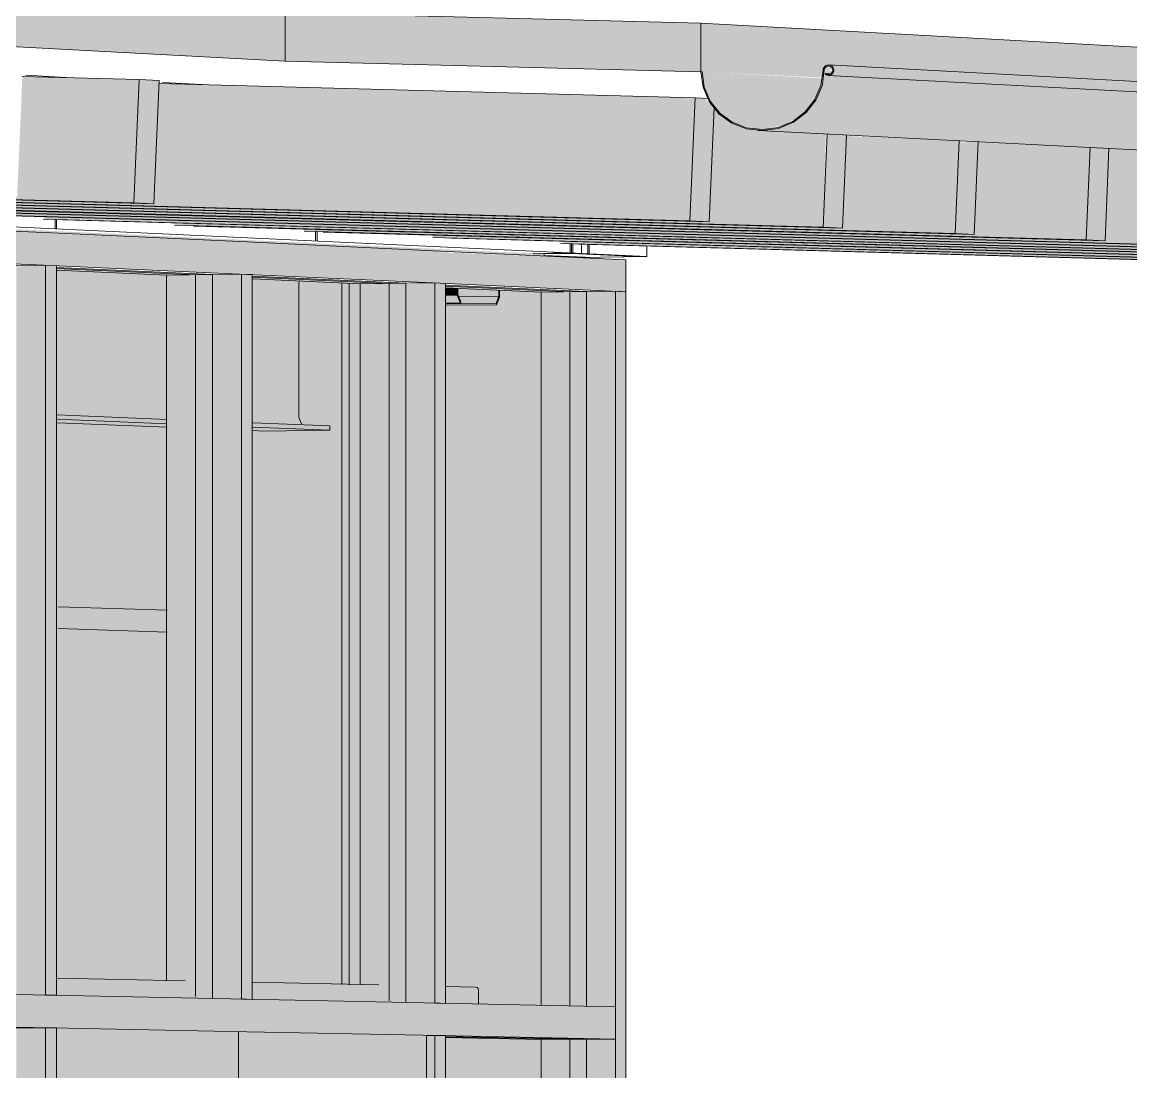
# Model space of a CAD drawing. Header units: inches. Extents: x 31155.6 to 31160.43, y 58.98 to 66.18.
# Drawn here: x 31159.12311 to 31159.14276, y 60.00963 to 60.02824 of the extents above; entities that cross this region are included whole.
import ezdxf

# ---------------------------------------------------------------- set-up
doc = ezdxf.new("R2010")
doc.units = ezdxf.units.IN
doc.header["$MEASUREMENT"] = 0
for name, color, linetype, lineweight in [('A-CLNG', 13, 'Continuous', 13), ('A-DOOR', 31, 'Continuous', 13), ('A-GLAZ-CURT', 52, 'Continuous', 9), ('A-GLAZ-CWMG', 51, 'Continuous', 9), ('A-ROOF', 132, 'Continuous', 13), ('A-ROOF-OTLN', 132, 'Continuous', 9), ('A-WALL-PATT', 111, 'Continuous', 13), ('L-SITE-WALL', 31, 'Continuous', 13), ('S-BEAM', 12, 'Continuous', 9), ('S-COLS', 52, 'Continuous', 9)]:
    doc.layers.add(name, color=color, linetype=linetype, lineweight=lineweight)

# ---------------------------------------------------------------- blocks, each defined once
blk = doc.blocks.new('FP_56-Looking South East')
at = {"layer": 'A-WALL-PATT', "lineweight": 9}
blk.add_line((-3883.196782, 60.024136), (-3883.197258, 60.02413), dxfattribs=at)
blk = doc.blocks.new('FP_59-Looking South East')
at = {"layer": 'A-WALL-PATT', "lineweight": 9}
for p, q in [((-3883.205925, 60.024575), (-3883.205925, 60.024743)), ((-3883.205901, 60.024574), (-3883.205901, 60.024742)), ((-3883.201309, 60.024359), (-3883.201309, 60.024525)), ((-3883.201285, 60.024358), (-3883.201285, 60.024525)), ((-3883.196773, 60.024147), (-3883.196773, 60.024311)), ((-3883.19675, 60.024145), (-3883.19675, 60.024311))]:
    blk.add_line(p, q, dxfattribs=at)
blk = doc.blocks.new('FP_67-Looking South East')
at = {"layer": 'A-WALL-PATT', "lineweight": 9}
for p, q in [((-3883.196482, 60.024133), (-3883.196482, 60.024303)), ((-3883.196459, 60.024132), (-3883.196459, 60.024303))]:
    blk.add_line(p, q, dxfattribs=at)

msp = doc.modelspace()

# ---------------------------------------------------------------- hatches: boundary and pattern name
at = {"layer": 'A-CLNG'}
h = msp.add_hatch(color=256, dxfattribs=at)
h.paths.add_polyline_path([(31159.132362, 60.024096), (31159.132362, 60.024138), (31159.131693, 60.024161), (31159.109293, 60.025209), (31159.109293, 60.025173), (31159.131989, 60.024114)], flags=0)
h.paths.add_polyline_path([(31159.082714, 60.026159), (31159.082734, 60.026365), (31159.083525, 60.026376), (31159.086708, 60.026253), (31159.086708, 60.026489), (31159.085338, 60.026533), (31159.085338, 60.02658), (31159.082648, 60.02666), (31159.082648, 60.026707), (31159.08001, 60.026786), (31159.08001, 60.026833), (31159.077191, 60.026917), (31159.077191, 60.026965), (31159.074422, 60.027048), (31159.074422, 60.027096), (31159.071627, 60.027179), (31159.071627, 60.027229), (31159.068804, 60.027314), (31159.068804, 60.027362), (31159.065953, 60.027447), (31159.065953, 60.027497), (31159.06294, 60.027592), (31159.06294, 60.027637), (31159.060167, 60.027734), (31159.060167, 60.027771), (31159.057231, 60.027877), (31159.057231, 60.02791), (31159.054265, 60.028), (31159.054265, 60.02805), (31159.051269, 60.028146), (31159.051269, 60.028192), (31159.048243, 60.028293), (31159.048243, 60.028335), (31159.045186, 60.028442), (31159.045186, 60.02848), (31159.042098, 60.028592), (31159.042098, 60.028626), (31159.038978, 60.028718), (31159.038978, 60.028774), (31159.035826, 60.028866), (31159.035826, 60.028923), (31159.03264, 60.029017), (31159.03264, 60.029074), (31159.029422, 60.029186), (31159.029422, 60.029226), (31159.02617, 60.029321), (31159.02617, 60.02938), (31159.022956, 60.029474), (31159.022956, 60.029534), (31159.019562, 60.029633), (31159.019562, 60.029693), (31159.016205, 60.029791), (31159.016205, 60.029852), (31159.012812, 60.029951), (31159.012812, 60.030013), (31159.009383, 60.030112), (31159.009383, 60.030175), (31159.005916, 60.030276), (31159.005916, 60.030339), (31159.002411, 60.030441), (31159.002411, 60.030505), (31158.998868, 60.030608), (31158.998868, 60.030673), (31158.995296, 60.030776), (31158.995296, 60.030842), (31158.991501, 60.030955), (31158.991501, 60.031018), (31158.987864, 60.031126), (31158.987864, 60.031191), (31158.984299, 60.031294), (31158.984299, 60.031363), (31158.980554, 60.031471), (31158.980554, 60.03154), (31158.976766, 60.031649), (31158.976766, 60.03172), (31158.972935, 60.03183), (31158.972935, 60.031901), (31158.969061, 60.032012), (31158.969061, 60.032085), (31158.965141, 60.032197), (31158.965141, 60.03227), (31158.961177, 60.032384), (31158.961177, 60.032458), (31158.95717, 60.032575), (31158.95717, 60.032648), (31158.953107, 60.032772), (31158.953107, 60.032841), (31158.949001, 60.032972), (31158.949001, 60.033035), (31158.944846, 60.033154), (31158.944846, 60.033232), (31158.940641, 60.033352), (31158.940641, 60.033431), (31158.936386, 60.033556), (31158.936386, 60.033633), (31158.932079, 60.033765), (31158.932079, 60.033837), (31158.92772, 60.033961), (31158.92772, 60.034044), (31158.923308, 60.034168), (31158.923308, 60.034253), (31158.918841, 60.034379), (31158.918841, 60.034465), (31158.914319, 60.034592), (31158.914319, 60.034679), (31158.90974, 60.034808), (31158.90974, 60.034896), (31158.905126, 60.035026), (31158.905126, 60.035116), (31158.90041, 60.035247), (31158.90041, 60.035339), (31158.895655, 60.035471), (31158.895655, 60.035564), (31158.89084, 60.035698), (31158.89084, 60.035793), (31158.885963, 60.035928), (31158.885963, 60.036024), (31158.881023, 60.036161), (31158.881023, 60.036258), (31158.876018, 60.036397), (31158.876018, 60.036496), (31158.870948, 60.036636), (31158.870948, 60.036736), (31158.865703, 60.03688), (31158.865703, 60.036227), (31158.914672, 60.033961), (31158.914672, 60.034056), (31158.914772, 60.034056), (31158.914772, 60.03421), (31158.915501, 60.034222), (31159.012416, 60.029728), (31159.012812, 60.029711), (31159.017659, 60.029484), (31159.017659, 60.029167), (31159.082648, 60.026162)], flags=0)
h.paths.add_polyline_path([(31158.878164, 60.039726), (31158.865703, 60.040369), (31158.865703, 60.040004), (31158.876018, 60.039774)], flags=0)
at = {"layer": 'A-DOOR'}
h = msp.add_hatch(color=256, dxfattribs=at)
h.paths.add_polyline_path([(31159.12357, 59.982658), (31159.126944, 59.98277), (31159.126944, 60.010339), (31159.12357, 60.010406), (31159.12357, 59.983)], flags=0)
h.paths.add_polyline_path([(31159.123956, 59.983825), (31159.123956, 60.009243), (31159.126563, 60.009197), (31159.126563, 59.983905)], flags=0)
h = msp.add_hatch(color=256, dxfattribs=at)
h.paths.add_polyline_path([(31159.126944, 59.98277), (31159.130276, 59.98288), (31159.130276, 60.010273), (31159.126944, 60.010339), (31159.126944, 59.983)], flags=0)
h.paths.add_polyline_path([(31159.127325, 59.983929), (31159.127325, 60.009184), (31159.129899, 60.009138), (31159.129899, 59.984008), (31159.128313, 59.983959)], flags=0)
at = {"layer": 'A-GLAZ-CURT', "transparency": 33554458}
for points in [[(31159.12648, 60.010927), (31159.12648, 60.023766), (31159.12372, 60.023891), (31159.12372, 60.010985), (31159.123922, 60.010981)], [(31159.129908, 60.010856), (31159.129908, 60.023609), (31159.127189, 60.023733), (31159.127189, 60.010912), (31159.128314, 60.010889)], [(31159.133112, 60.010788), (31159.133112, 60.023464), (31159.130613, 60.023577), (31159.130613, 60.010841), (31159.132707, 60.010797)], [(31159.130613, 59.983475), (31159.133112, 59.983556), (31159.133112, 60.010208), (31159.130613, 60.010257), (31159.130613, 59.983556)]]:
    msp.add_hatch(color=256, dxfattribs=at).paths.add_polyline_path(points, flags=0)
at = {"layer": 'A-GLAZ-CWMG'}
for points in [[(31159.123622, 60.023926), (31159.123622, 60.024504), (31159.120105, 60.024668), (31159.120105, 60.024086), (31159.121112, 60.02404)], [(31159.127092, 60.023768), (31159.127092, 60.024342), (31159.123622, 60.024493), (31159.123622, 60.023926), (31159.125773, 60.023828)], [(31159.130517, 60.023611), (31159.130517, 60.024182), (31159.127092, 60.024342), (31159.127092, 60.023768), (31159.128312, 60.023712)], [(31159.13381, 60.023461), (31159.13381, 60.024028), (31159.130517, 60.024161), (31159.130517, 60.023611), (31159.132705, 60.023512)], [(31159.123525, 60.010989), (31159.123525, 60.023925), (31159.123005, 60.023909), (31159.123005, 60.011)], [(31159.123718, 60.010985), (31159.123718, 60.023921), (31159.123525, 60.02393), (31159.123525, 60.010989)], [(31159.12648, 60.010927), (31159.12648, 60.02376), (31159.125667, 60.023751), (31159.125667, 60.011249), (31159.125926, 60.011213), (31159.125926, 60.010939), (31159.126434, 60.010928)], [(31159.126997, 60.010916), (31159.126997, 60.023766), (31159.12648, 60.023751), (31159.12648, 60.010927)], [(31159.127187, 60.010912), (31159.127187, 60.023763), (31159.126997, 60.023772), (31159.126997, 60.010916)], [(31159.129908, 60.010856), (31159.129908, 60.023604), (31159.1291, 60.023595), (31159.1291, 60.011175), (31159.129357, 60.011139), (31159.129357, 60.010867), (31159.129863, 60.010857)], [(31159.130423, 60.010845), (31159.130423, 60.02361), (31159.129908, 60.023595), (31159.129908, 60.010856)], [(31159.130611, 60.010841), (31159.130611, 60.023607), (31159.130423, 60.023616), (31159.130423, 60.010845)], [(31159.133112, 60.010788), (31159.133112, 60.023461), (31159.132307, 60.023454), (31159.132307, 60.010805), (31159.132708, 60.010797)], [(31159.133624, 60.010778), (31159.133624, 60.023461), (31159.133112, 60.023461), (31159.133112, 60.010788)], [(31159.13381, 60.01049), (31159.13381, 60.023461), (31159.133624, 60.02347), (31159.133624, 60.010494)], [(31159.123622, 60.010409), (31159.123622, 60.010987), (31159.120105, 60.011061), (31159.120105, 60.010479)], [(31159.127092, 60.01034), (31159.127092, 60.010914), (31159.123622, 60.010987), (31159.123622, 60.010409), (31159.12392, 60.010403)], [(31159.130517, 60.010272), (31159.130517, 60.010843), (31159.127092, 60.010914), (31159.127092, 60.01034), (31159.128312, 60.010316)], [(31159.133624, 60.01021), (31159.133624, 60.010778), (31159.130517, 60.010843), (31159.130517, 60.010272), (31159.132705, 60.010229)], [(31159.123525, 59.983227), (31159.123525, 60.010408), (31159.123005, 60.010402), (31159.123005, 59.983232)], [(31159.123525, 59.983227), (31159.123718, 59.983233), (31159.123718, 60.010407), (31159.123525, 60.010411), (31159.123525, 59.990186)], [(31159.133624, 59.98355), (31159.13381, 59.983556), (31159.13381, 60.01049), (31159.133624, 60.010494), (31159.133624, 59.990186)], [(31159.130423, 59.983448), (31159.130423, 60.010272), (31159.130276, 60.010265), (31159.130276, 59.983449)], [(31159.130423, 59.983448), (31159.130611, 59.983454), (31159.130611, 60.01027), (31159.130423, 60.010274), (31159.130423, 59.985795)], [(31159.132932, 59.983556), (31159.133112, 59.983556), (31159.133112, 60.010208), (31159.132307, 60.010203), (31159.132307, 59.983561), (31159.132708, 59.983558)], [(31159.133624, 59.983556), (31159.133624, 60.01021), (31159.133112, 60.010203), (31159.133112, 59.983556)]]:
    msp.add_hatch(color=256, dxfattribs=at).paths.add_polyline_path(points, flags=0)
at = {"layer": 'A-ROOF'}
for points in [[(31159.127771, 60.027548), (31159.127771, 60.028412), (31158.888178, 60.041487), (31158.888178, 60.040225), (31159.123853, 60.027756)], [(31159.135141, 60.027356), (31159.135141, 60.028224), (31159.127771, 60.028412), (31159.127771, 60.027548), (31159.13262, 60.027422)], [(31159.158421, 60.026351), (31159.158421, 60.026943), (31159.135141, 60.028224), (31159.135141, 60.027356), (31159.137295, 60.027257), (31159.137342, 60.027424), (31159.137405, 60.027462), (31159.158257, 60.02636)]]:
    msp.add_hatch(color=256, dxfattribs=at).paths.add_polyline_path(points, flags=0)
at = {"layer": 'A-ROOF-OTLN'}
for points in [[(31159.160613, 60.026057), (31159.160674, 60.026089), (31159.160696, 60.026152), (31159.160665, 60.026211), (31159.1606, 60.026233), (31159.137464, 60.027458), (31159.137495, 60.027396), (31159.137473, 60.02733), (31159.137455, 60.027314), (31159.16059, 60.026057)], [(31159.136232, 60.026335), (31159.13662, 60.026419), (31159.136871, 60.026556), (31159.137074, 60.026748), (31159.137209, 60.026963), (31159.13729, 60.02722), (31159.137276, 60.027244), (31159.13516, 60.027356), (31159.135197, 60.027089), (31159.135304, 60.02684), (31159.135474, 60.026628), (31159.135738, 60.02645), (31159.136047, 60.026356), (31159.136115, 60.026348)], [(31159.159475, 60.025122), (31159.159748, 60.02516), (31159.160069, 60.025314), (31159.160221, 60.025427), (31159.160389, 60.025638), (31159.160494, 60.025882), (31159.160524, 60.026097), (31159.137487, 60.02735), (31159.137487, 60.027379), (31159.137324, 60.027387), (31159.137287, 60.027113), (31159.137178, 60.026857), (31159.136997, 60.02663), (31159.136778, 60.026465), (31159.136514, 60.026356), (31159.136232, 60.026316), (31159.158967, 60.025148)], [(31159.136232, 60.026316), (31159.136514, 60.026356), (31159.136778, 60.026465), (31159.137004, 60.026636), (31159.137178, 60.026857), (31159.137287, 60.027113), (31159.137268, 60.027118), (31159.137161, 60.026866), (31159.13699, 60.026649), (31159.136768, 60.026481), (31159.136509, 60.026374), (31159.136232, 60.026335), (31159.135954, 60.026367), (31159.135696, 60.026467), (31159.135474, 60.026628), (31159.135304, 60.02684), (31159.135197, 60.027089), (31159.135178, 60.027084), (31159.135287, 60.026831), (31159.13546, 60.026615), (31159.135686, 60.02645), (31159.135949, 60.026348)]]:
    msp.add_hatch(color=256, dxfattribs=at).paths.add_polyline_path(points, flags=0)
h = msp.add_hatch(color=256, dxfattribs=at)
h.paths.add_polyline_path([(31159.160577, 60.026079), (31159.160528, 60.026089), (31159.160389, 60.026089)], flags=0)
h.paths.add_polyline_path([(31159.160533, 60.026161), (31159.160539, 60.026178), (31159.160341, 60.026172)], flags=0)
h.paths.add_polyline_path([(31159.160543, 60.026182), (31159.16053, 60.026219), (31159.137345, 60.027438), (31159.137324, 60.027387), (31159.137495, 60.027403), (31159.137496, 60.027419), (31159.16053, 60.026183)], flags=0)
at = {"layer": 'S-BEAM'}
h = msp.add_hatch(color=256, dxfattribs=at)
h.paths.add_polyline_path([(31159.128013, 60.023604), (31159.128013, 60.02365), (31159.127202, 60.023669), (31159.127202, 60.023641), (31159.127839, 60.023612)], flags=0)
h.paths.add_polyline_path([(31159.125677, 60.02371), (31159.125677, 60.023756), (31159.123733, 60.02383), (31159.123733, 60.023798), (31159.12476, 60.023751)], flags=0)
h.paths.add_polyline_path([(31159.118675, 60.024027), (31159.118675, 60.024074), (31159.116654, 60.024135), (31159.116654, 60.024119), (31159.117746, 60.02407)], flags=0)
h.paths.add_polyline_path([(31159.115102, 60.024189), (31159.115102, 60.024236), (31159.113043, 60.024322), (31159.113043, 60.024283), (31159.114421, 60.02422)], flags=0)
h.paths.add_polyline_path([(31159.111482, 60.024354), (31159.111482, 60.024401), (31159.109496, 60.024483), (31159.109496, 60.024444), (31159.110771, 60.024386)], flags=0)
h.paths.add_polyline_path([(31159.083525, 60.025622), (31159.083525, 60.025672), (31159.083152, 60.025663), (31159.083152, 60.025639), (31159.083212, 60.025636)], flags=0)
h.paths.add_polyline_path([(31159.015869, 60.02869), (31159.015869, 60.028777), (31159.012746, 60.028906), (31159.012746, 60.028832), (31159.014238, 60.028764)], flags=0)
h.paths.add_polyline_path([(31158.917314, 60.03316), (31158.917314, 60.033225), (31158.915846, 60.033275), (31158.915846, 60.033227), (31158.916716, 60.033188)], flags=0)
h = msp.add_hatch(color=256, dxfattribs=at)
h.paths.add_polyline_path([(31159.128013, 60.021228), (31159.128013, 60.023604), (31159.127202, 60.023612), (31159.127202, 60.021261)], flags=0)
h.paths.add_polyline_path([(31159.125677, 60.021323), (31159.125677, 60.02371), (31159.123733, 60.023768), (31159.123733, 60.021402), (31159.123935, 60.021394)], flags=0)
h.paths.add_polyline_path([(31159.118675, 60.021608), (31159.118675, 60.024027), (31159.116654, 60.024091), (31159.116654, 60.021691)], flags=0)
h.paths.add_polyline_path([(31159.115102, 60.021754), (31159.115102, 60.024189), (31159.113043, 60.024283), (31159.113043, 60.021838)], flags=0)
h.paths.add_polyline_path([(31159.111482, 60.021902), (31159.111482, 60.024354), (31159.109496, 60.024414), (31159.109496, 60.021983), (31159.110759, 60.021931)], flags=0)
h.paths.add_polyline_path([(31159.083525, 60.023042), (31159.083525, 60.025622), (31159.083152, 60.025639), (31159.083152, 60.023057), (31159.083212, 60.023055)], flags=0)
h.paths.add_polyline_path([(31159.015869, 60.025802), (31159.015869, 60.02869), (31159.012746, 60.028832), (31159.012746, 60.025929), (31159.014194, 60.02587)], flags=0)
h.paths.add_polyline_path([(31158.917314, 60.029822), (31158.917314, 60.03316), (31158.915846, 60.033227), (31158.915846, 60.029882), (31158.91684, 60.029841)], flags=0)
h = msp.add_hatch(color=256, dxfattribs=at)
h.paths.add_polyline_path([(31159.128114, 60.021098), (31159.128048, 60.021146), (31159.128013, 60.021228), (31159.127202, 60.021239), (31159.127202, 60.021135), (31159.128013, 60.021102)], flags=0)
h.paths.add_polyline_path([(31159.125677, 60.021197), (31159.125677, 60.021323), (31159.123733, 60.021376), (31159.123733, 60.021276), (31159.125441, 60.021206)], flags=0)
h.paths.add_polyline_path([(31159.118674, 60.021481), (31159.118675, 60.021608), (31159.116654, 60.021685), (31159.116654, 60.021563), (31159.116983, 60.021549)], flags=0)
h.paths.add_polyline_path([(31159.115102, 60.021626), (31159.115102, 60.021754), (31159.113043, 60.021837), (31159.113043, 60.021709)], flags=0)
h.paths.add_polyline_path([(31159.111481, 60.021773), (31159.111482, 60.021902), (31159.109496, 60.02196), (31159.109496, 60.021853), (31159.110759, 60.021802)], flags=0)
h.paths.add_polyline_path([(31159.083524, 60.022906), (31159.083525, 60.023042), (31159.083152, 60.023057), (31159.083152, 60.022921), (31159.083212, 60.022919)], flags=0)
h.paths.add_polyline_path([(31159.015868, 60.02565), (31159.015869, 60.025802), (31159.012746, 60.025904), (31159.012746, 60.025776), (31159.014194, 60.025717)], flags=0)
h.paths.add_polyline_path([(31158.917313, 60.029646), (31158.917314, 60.029822), (31158.915846, 60.029882), (31158.915846, 60.029705), (31158.916678, 60.029672)], flags=0)
h = msp.add_hatch(color=256, dxfattribs=at)
h.paths.add_polyline_path([(31159.128564, 60.021003), (31159.128564, 60.02108), (31159.1272, 60.021135), (31159.1272, 60.021058), (31159.128325, 60.021013)], flags=0)
h.paths.add_polyline_path([(31159.125676, 60.02112), (31159.125676, 60.021197), (31159.123731, 60.021276), (31159.123731, 60.021198), (31159.123933, 60.02119)], flags=0)
h.paths.add_polyline_path([(31159.118673, 60.021403), (31159.118673, 60.021481), (31159.116652, 60.021563), (31159.116652, 60.021484)], flags=0)
h.paths.add_polyline_path([(31159.1151, 60.021547), (31159.1151, 60.021626), (31159.113041, 60.021709), (31159.113041, 60.02163)], flags=0)
h.paths.add_polyline_path([(31159.11148, 60.021693), (31159.11148, 60.021772), (31159.109495, 60.021853), (31159.109495, 60.021773), (31159.110757, 60.021722)], flags=0)
h.paths.add_polyline_path([(31159.083523, 60.022823), (31159.083523, 60.022906), (31159.08315, 60.022921), (31159.08315, 60.022838), (31159.08321, 60.022835)], flags=0)
h.paths.add_polyline_path([(31159.015867, 60.025556), (31159.015867, 60.025649), (31159.012744, 60.025776), (31159.012744, 60.025682), (31159.014192, 60.025624)], flags=0)
h.paths.add_polyline_path([(31158.917312, 60.029538), (31158.917312, 60.029646), (31158.915844, 60.029705), (31158.915844, 60.029597)], flags=0)
for points in [[(31159.125091, 60.025037), (31159.125185, 60.027222), (31159.123112, 60.027276), (31159.12302, 60.025137), (31159.106654, 60.025585), (31159.106654, 60.025542), (31159.12386, 60.025071)], [(31159.134943, 60.024717), (31159.135037, 60.0269), (31159.125541, 60.02715), (31159.125449, 60.02502), (31159.10929, 60.025464), (31159.10929, 60.025421), (31159.132621, 60.024781)], [(31159.125442, 60.02502), (31159.125536, 60.027203), (31159.125185, 60.027222), (31159.125091, 60.025037)], [(31159.135287, 60.024701), (31159.135374, 60.026725), (31159.135198, 60.026892), (31159.135037, 60.0269), (31159.134943, 60.024717)], [(31159.137306, 60.024604), (31159.137355, 60.026259), (31159.135959, 60.026349), (31159.135637, 60.026494), (31159.135459, 60.026629), (31159.13538, 60.026687), (31159.135294, 60.024701), (31159.111573, 60.025352), (31159.111573, 60.025312), (31159.111526, 60.025312), (31159.135388, 60.024656)], [(31159.139647, 60.024491), (31159.139718, 60.026138), (31159.137724, 60.026221), (31159.137654, 60.024588), (31159.114, 60.025237), (31159.114, 60.025196), (31159.137748, 60.024543)], [(31159.141967, 60.024379), (31159.142038, 60.026018), (31159.140063, 60.026106), (31159.139992, 60.024475), (31159.116404, 60.025124), (31159.116404, 60.025083), (31159.1414, 60.024395)], [(31159.137647, 60.024587), (31159.137718, 60.02624), (31159.137377, 60.026258), (31159.137306, 60.024604)], [(31159.139985, 60.024475), (31159.140056, 60.02612), (31159.139716, 60.026106), (31159.139647, 60.024491)], [(31159.144266, 60.024269), (31159.144336, 60.0259), (31159.14238, 60.026002), (31159.142309, 60.024363), (31159.118787, 60.025011), (31159.118787, 60.02497), (31159.142402, 60.02432)], [(31159.142302, 60.024363), (31159.142372, 60.026001), (31159.142038, 60.026018), (31159.141967, 60.024379)], [(31159.146544, 60.024159), (31159.146614, 60.025783), (31159.144674, 60.025859), (31159.144605, 60.024253), (31159.121149, 60.024899), (31159.121149, 60.024859), (31159.144697, 60.02421)], [(31159.148801, 60.02405), (31159.148871, 60.025667), (31159.14695, 60.025767), (31159.14688, 60.024143), (31159.12349, 60.024788), (31159.12349, 60.024749), (31159.146972, 60.024101)], [(31159.151039, 60.023942), (31159.151109, 60.025552), (31159.149203, 60.025622), (31159.149134, 60.024035), (31159.12581, 60.024679), (31159.12581, 60.024639), (31159.149226, 60.023993)], [(31159.153256, 60.023836), (31159.153326, 60.025438), (31159.151439, 60.025536), (31159.151369, 60.023927), (31159.12811, 60.02457), (31159.12811, 60.024531), (31159.151461, 60.023885)], [(31159.155454, 60.02373), (31159.155523, 60.025326), (31159.153653, 60.02542), (31159.153583, 60.023821), (31159.130389, 60.024462), (31159.130389, 60.024423), (31159.153675, 60.023779)], [(31159.157632, 60.023625), (31159.157701, 60.025214), (31159.155848, 60.02531), (31159.155778, 60.023715), (31159.132704, 60.024353), (31159.132704, 60.024315), (31159.155869, 60.023674)], [(31159.130619, 60.023395), (31159.130822, 60.023398), (31159.130822, 60.023521), (31159.130619, 60.023531), (31159.130619, 60.023461)], [(31159.130835, 60.02337), (31159.131558, 60.023379), (31159.131551, 60.023488), (31159.130835, 60.023521), (31159.130835, 60.023371)], [(31159.13062, 60.023255), (31159.130876, 60.023258), (31159.130822, 60.023398), (31159.130619, 60.023395)], [(31159.130622, 60.023243), (31159.131508, 60.023254), (31159.131551, 60.023379), (31159.130842, 60.023352), (31159.130878, 60.023258), (31159.130622, 60.023255)], [(31159.130822, 60.023398), (31159.130832, 60.023461), (31159.130822, 60.023445)], [(31159.125687, 60.018062), (31159.125687, 60.02106), (31159.123749, 60.021108), (31159.123749, 60.018122), (31159.12395, 60.018116)], [(31159.125686, 60.01781), (31159.125687, 60.018062), (31159.123749, 60.018122), (31159.123749, 60.017871), (31159.124045, 60.017861)], [(31159.125686, 60.017425), (31159.125686, 60.017811), (31159.123748, 60.017871), (31159.123748, 60.017486), (31159.123949, 60.01748)]]:
    msp.add_hatch(color=256, dxfattribs=at).paths.add_polyline_path(points, flags=0)
h = msp.add_hatch(color=256, dxfattribs=at)
h.paths.add_polyline_path([(31159.131199, 60.011078), (31159.131171, 60.011124), (31159.131144, 60.011131), (31159.130615, 60.011117), (31159.130615, 60.01109)], flags=0)
h.paths.add_polyline_path([(31159.129357, 60.011117), (31159.129329, 60.011163), (31159.129302, 60.01117), (31159.127191, 60.01119), (31159.127191, 60.011164), (31159.128316, 60.011139)], flags=0)
h.paths.add_polyline_path([(31159.125926, 60.011191), (31159.125897, 60.011237), (31159.12587, 60.011244), (31159.123722, 60.011265), (31159.123722, 60.011238), (31159.123924, 60.011234)], flags=0)
h.paths.add_polyline_path([(31159.122316, 60.011268), (31159.122287, 60.011315), (31159.12226, 60.011322), (31159.120206, 60.01134), (31159.120206, 60.011313)], flags=0)
h.paths.add_polyline_path([(31159.118925, 60.011341), (31159.118895, 60.011388), (31159.118869, 60.011395), (31159.116643, 60.011417), (31159.116643, 60.011389)], flags=0)
h.paths.add_polyline_path([(31159.115354, 60.011417), (31159.115324, 60.011465), (31159.115298, 60.011472), (31159.113032, 60.011494), (31159.113032, 60.011467), (31159.115139, 60.011422)], flags=0)
h.paths.add_polyline_path([(31159.111735, 60.011495), (31159.111704, 60.011543), (31159.111678, 60.01155), (31159.109485, 60.01157), (31159.109485, 60.011543), (31159.110748, 60.011516)], flags=0)
h.paths.add_polyline_path([(31159.085979, 60.012046), (31159.085943, 60.012098), (31159.08592, 60.012104), (31159.083141, 60.012136), (31159.083141, 60.012107), (31159.084402, 60.01208)], flags=0)
h.paths.add_polyline_path([(31159.015858, 60.013548), (31159.015858, 60.013611), (31159.012736, 60.013647), (31159.012735, 60.013615)], flags=0)
h.paths.add_polyline_path([(31158.920148, 60.015598), (31158.920114, 60.015663), (31158.920079, 60.015672), (31158.915837, 60.015751), (31158.915837, 60.01569)], flags=0)
h = msp.add_hatch(color=256, dxfattribs=at)
h.paths.add_polyline_path([(31159.131199, 60.010829), (31159.131199, 60.011078), (31159.130615, 60.01109), (31159.130615, 60.010841), (31159.130754, 60.010838)], flags=0)
h.paths.add_polyline_path([(31159.129357, 60.010867), (31159.129357, 60.011117), (31159.127191, 60.011164), (31159.127191, 60.010913), (31159.128316, 60.010889)], flags=0)
h.paths.add_polyline_path([(31159.125926, 60.010939), (31159.125926, 60.011191), (31159.123722, 60.011238), (31159.123722, 60.010985), (31159.123924, 60.010981)], flags=0)
h.paths.add_polyline_path([(31159.122449, 60.011012), (31159.122449, 60.011265), (31159.120206, 60.011313), (31159.120206, 60.011059), (31159.120351, 60.011056)], flags=0)
h.paths.add_polyline_path([(31159.118925, 60.011086), (31159.118925, 60.011341), (31159.116643, 60.011389), (31159.116643, 60.011133), (31159.11679, 60.01113)], flags=0)
h.paths.add_polyline_path([(31159.115354, 60.01116), (31159.115354, 60.011417), (31159.113032, 60.011467), (31159.113032, 60.011209), (31159.115139, 60.011165)], flags=0)
h.paths.add_polyline_path([(31159.111735, 60.011236), (31159.111735, 60.011495), (31159.109485, 60.011543), (31159.109485, 60.011283), (31159.110748, 60.011257)], flags=0)
h.paths.add_polyline_path([(31159.085979, 60.011775), (31159.085979, 60.012046), (31159.083141, 60.012107), (31159.083141, 60.011818), (31159.084402, 60.011808)], flags=0)
h.paths.add_polyline_path([(31159.015858, 60.013258), (31159.015858, 60.013548), (31159.012735, 60.013615), (31159.012735, 60.013323), (31159.012936, 60.013319)], flags=0)
h.paths.add_polyline_path([(31158.920148, 60.015247), (31158.920148, 60.015598), (31158.915837, 60.01569), (31158.915837, 60.015337), (31158.916115, 60.015332)], flags=0)
at = {"layer": 'S-COLS'}
for points in [[(31159.128778, 60.011182), (31159.128778, 60.023615), (31159.128026, 60.023631), (31159.128015, 60.023596), (31159.128038, 60.021173), (31159.128089, 60.021108), (31159.128173, 60.021096), (31159.128566, 60.02108), (31159.128566, 60.021003), (31159.127206, 60.02099), (31159.127206, 60.011216), (31159.128327, 60.011192)], [(31159.128903, 60.011179), (31159.128903, 60.023609), (31159.128777, 60.023595), (31159.128777, 60.011182), (31159.1289, 60.011179)], [(31159.129107, 60.011175), (31159.129107, 60.0236), (31159.128903, 60.023595), (31159.128903, 60.011179), (31159.129046, 60.011176)]]:
    msp.add_hatch(color=256, dxfattribs=at).paths.add_polyline_path(points, flags=0)

# ---------------------------------------------------------------- linework, layer by layer
at = {"layer": 'A-CLNG'}
msp.add_line((31159.132362, 60.024096), (31159.132362, 60.02413), dxfattribs=at)
at = {"layer": 'A-DOOR'}
for p, q in [((31159.126944, 60.010339), (31159.126944, 59.982768)), ((31159.126944, 59.982768), (31159.126944, 60.010339)), ((31159.130276, 60.010273), (31159.130276, 59.982878))]:
    msp.add_line(p, q, dxfattribs=at)
at = {"layer": 'A-GLAZ-CURT'}
for p, q in [((31159.12648, 60.023766), (31159.12372, 60.023891)), ((31159.123721, 60.023874), (31159.126184, 60.023762)), ((31159.126184, 60.023762), (31159.12648, 60.023766)), ((31159.126184, 60.023762), (31159.126184, 60.010961)), ((31159.12648, 60.010927), (31159.12648, 60.023766)), ((31159.129908, 60.023609), (31159.127189, 60.023733)), ((31159.12719, 60.023716), (31159.129614, 60.023606)), ((31159.129614, 60.023606), (31159.129908, 60.023609)), ((31159.129614, 60.023606), (31159.129614, 60.010889)), ((31159.129908, 60.010856), (31159.129908, 60.023609)), ((31159.133112, 60.023464), (31159.130613, 60.023577)), ((31159.130614, 60.02356), (31159.132819, 60.02346)), ((31159.132819, 60.02346), (31159.133112, 60.023464)), ((31159.132819, 60.02346), (31159.132819, 60.010795)), ((31159.133112, 60.010788), (31159.133112, 60.023464)), ((31159.133112, 60.010208), (31159.130613, 60.010257)), ((31159.130614, 60.01025), (31159.132819, 60.010206)), ((31159.132819, 60.010206), (31159.133112, 60.010208)), ((31159.132819, 60.010206), (31159.132819, 59.983557)), ((31159.133112, 59.983554), (31159.133112, 60.010208))]:
    msp.add_line(p, q, dxfattribs=at)
at = {"layer": 'A-GLAZ-CWMG'}
for p, q in [((31159.123622, 60.024504), (31159.120105, 60.024668)), ((31159.127092, 60.024342), (31159.123622, 60.024504)), ((31159.130517, 60.024182), (31159.127092, 60.024342)), ((31159.13381, 60.024028), (31159.130517, 60.024182)), ((31159.120105, 60.024086), (31159.123622, 60.023926)), ((31159.123005, 60.023924), (31159.123525, 60.02393)), ((31159.123525, 60.02393), (31159.123718, 60.023921)), ((31159.123525, 60.02393), (31159.123525, 60.010989)), ((31159.123622, 60.023926), (31159.127092, 60.023768)), ((31159.123718, 60.010985), (31159.123718, 60.023921)), ((31159.13381, 60.024028), (31159.13381, 60.023461)), ((31159.123723, 60.023844), (31159.125667, 60.023755)), ((31159.125667, 60.023755), (31159.12648, 60.023766)), ((31159.125667, 60.023755), (31159.125667, 60.011242)), ((31159.12648, 60.023766), (31159.126997, 60.023772)), ((31159.126997, 60.023772), (31159.127187, 60.023763)), ((31159.126997, 60.023772), (31159.126997, 60.010916)), ((31159.127092, 60.023768), (31159.130517, 60.023611)), ((31159.127187, 60.010912), (31159.127187, 60.023763)), ((31159.127192, 60.023686), (31159.1291, 60.023599)), ((31159.1291, 60.023599), (31159.129908, 60.023609)), ((31159.1291, 60.023599), (31159.1291, 60.011168)), ((31159.129908, 60.023609), (31159.130423, 60.023616)), ((31159.130423, 60.023616), (31159.130611, 60.023607)), ((31159.130423, 60.023616), (31159.130423, 60.010845)), ((31159.130517, 60.023611), (31159.13381, 60.023461)), ((31159.130611, 60.010841), (31159.130611, 60.023607)), ((31159.130616, 60.023531), (31159.132307, 60.023454)), ((31159.132307, 60.023454), (31159.133112, 60.023464)), ((31159.132307, 60.023454), (31159.132307, 60.010805)), ((31159.133112, 60.023464), (31159.133624, 60.02347)), ((31159.133624, 60.02347), (31159.13381, 60.023461)), ((31159.133624, 60.02347), (31159.133624, 60.010494)), ((31159.13381, 60.01049), (31159.13381, 60.023461)), ((31159.123622, 60.010987), (31159.120105, 60.011061)), ((31159.123718, 60.010985), (31159.123525, 60.010989)), ((31159.127092, 60.010914), (31159.123622, 60.010987)), ((31159.127187, 60.010912), (31159.126997, 60.010916)), ((31159.130517, 60.010843), (31159.127092, 60.010914)), ((31159.130611, 60.010841), (31159.130423, 60.010845)), ((31159.133624, 60.010778), (31159.130517, 60.010843)), ((31159.133624, 60.010778), (31159.133624, 60.01021)), ((31159.120105, 60.010479), (31159.123622, 60.010409)), ((31159.123005, 60.010408), (31159.123525, 60.010411)), ((31159.123525, 60.010411), (31159.123718, 60.010407)), ((31159.123525, 60.010411), (31159.123525, 59.983227)), ((31159.123622, 60.010409), (31159.127092, 60.01034)), ((31159.123718, 59.983233), (31159.123718, 60.010407)), ((31159.133624, 60.010494), (31159.133624, 59.98355)), ((31159.13381, 59.983556), (31159.13381, 60.01049)), ((31159.127092, 60.01034), (31159.130517, 60.010272)), ((31159.130276, 60.010273), (31159.130423, 60.010274)), ((31159.130423, 60.010274), (31159.130611, 60.01027)), ((31159.130423, 60.010274), (31159.130423, 59.983448)), ((31159.130517, 60.010272), (31159.133624, 60.01021)), ((31159.130611, 59.983454), (31159.130611, 60.01027)), ((31159.130616, 60.010237), (31159.132307, 60.010203)), ((31159.132307, 60.010224), (31159.132307, 59.983561)), ((31159.133112, 60.010208), (31159.132307, 60.010203)), ((31159.133624, 60.01021), (31159.133112, 60.010208))]:
    msp.add_line(p, q, dxfattribs=at)
at = {"layer": 'A-ROOF'}
for p, q in [((31159.127771, 60.027548), (31158.888178, 60.040225)), ((31159.127771, 60.028412), (31159.135141, 60.028224)), ((31159.127771, 60.027548), (31159.127771, 60.028412)), ((31159.135141, 60.028224), (31159.158421, 60.026943)), ((31159.135141, 60.027356), (31159.135141, 60.028224)), ((31159.135141, 60.027356), (31159.127771, 60.027548))]:
    msp.add_line(p, q, dxfattribs=at)
at = {"layer": 'A-ROOF-OTLN'}
for p, q in [((31159.137406, 60.027481), (31159.160609, 60.026233)), ((31159.13516, 60.027356), (31159.135141, 60.027356)), ((31159.137355, 60.027328), (31159.137341, 60.027315)), ((31159.137391, 60.027312), (31159.137341, 60.027315)), ((31159.137465, 60.027322), (31159.137355, 60.027328)), ((31159.160596, 60.026057), (31159.137393, 60.027296)), ((31159.159402, 60.025123), (31159.136156, 60.026317))]:
    msp.add_line(p, q, dxfattribs=at)
for points in [[(31159.137341, 60.027315, 0), (31159.137362, 60.027303, 0), (31159.137386, 60.027297, 0), (31159.13741, 60.027297, 0), (31159.137434, 60.027303, 0), (31159.137455, 60.027314, 0), (31159.137473, 60.02733, 0), (31159.137486, 60.02735, 0), (31159.137494, 60.027373, 0), (31159.137495, 60.027396, 0), (31159.137491, 60.027419, 0), (31159.13748, 60.02744, 0), (31159.137464, 60.027458, 0), (31159.137444, 60.027471, 0), (31159.137421, 60.027479, 0), (31159.137397, 60.027481, 0), (31159.137373, 60.027476, 0), (31159.13735, 60.027466, 0), (31159.137331, 60.027452, 0), (31159.137317, 60.027432, 0), (31159.137308, 60.02741, 0), (31159.137305, 60.027387, 0)], [(31159.137324, 60.027387, 0), (31159.137326, 60.027406, 0), (31159.137334, 60.027423, 0), (31159.137345, 60.027438, 0), (31159.13736, 60.02745, 0), (31159.137378, 60.027458, 0), (31159.137397, 60.027462, 0), (31159.137416, 60.02746, 0), (31159.137434, 60.027455, 0), (31159.13745, 60.027444, 0), (31159.137463, 60.027431, 0), (31159.137472, 60.027414, 0), (31159.137476, 60.027396, 0), (31159.137475, 60.027377, 0), (31159.137469, 60.02736, 0), (31159.137459, 60.027343, 0), (31159.137446, 60.02733, 0), (31159.137429, 60.027321, 0), (31159.13741, 60.027316, 0), (31159.137391, 60.027315, 0), (31159.137372, 60.02732, 0), (31159.137355, 60.027328, 0)], [(31159.135141, 60.027356, 0), (31159.135178, 60.027084, 0), (31159.135287, 60.026831, 0), (31159.13546, 60.026615, 0), (31159.135686, 60.02645, 0), (31159.135949, 60.026348, 0), (31159.136232, 60.026316, 0), (31159.136514, 60.026356, 0), (31159.136778, 60.026465, 0), (31159.137004, 60.026636, 0), (31159.137178, 60.026857, 0), (31159.137287, 60.027113, 0), (31159.137324, 60.027387, 0)], [(31159.137305, 60.027387, 0), (31159.137268, 60.027118, 0), (31159.137161, 60.026866, 0), (31159.13699, 60.026649, 0), (31159.136768, 60.026481, 0), (31159.136509, 60.026374, 0), (31159.136232, 60.026335, 0), (31159.135954, 60.026367, 0), (31159.135696, 60.026467, 0), (31159.135474, 60.026628, 0), (31159.135304, 60.02684, 0), (31159.135197, 60.027089, 0), (31159.13516, 60.027356, 0)]]:
    msp.add_polyline3d(points, dxfattribs=at)
at = {"layer": 'L-SITE-WALL'}
for p, q in [((31159.123888, 60.027261), (31159.12317, 60.027298)), ((31159.126302, 60.027135), (31159.125599, 60.027172)), ((31159.10929, 60.02525), (31159.134183, 60.024084)), ((31159.132824, 60.024312), (31159.132824, 60.024148)), ((31159.133022, 60.024138), (31159.133022, 60.024307)), ((31159.132164, 60.024139), (31159.132824, 60.024148)), ((31159.132838, 60.024136), (31159.133022, 60.024138)), ((31159.132838, 60.024136), (31159.134, 60.024082)), ((31159.134183, 60.024084), (31159.134183, 60.024275)), ((31159.133086, 60.02407), (31159.132364, 60.024104)), ((31159.134183, 60.024084), (31159.132957, 60.024069))]:
    msp.add_line(p, q, dxfattribs=at)
at = {"layer": 'S-BEAM'}
for p, q in [((31159.123112, 60.027276), (31159.125185, 60.027222)), ((31159.125185, 60.027222), (31159.125091, 60.025037)), ((31159.125536, 60.027203), (31159.125185, 60.027222)), ((31159.125442, 60.02502), (31159.125536, 60.027203)), ((31159.125541, 60.02715), (31159.135037, 60.0269)), ((31159.135037, 60.0269), (31159.134943, 60.024717)), ((31159.135269, 60.026888), (31159.135037, 60.0269)), ((31159.135287, 60.024701), (31159.135374, 60.026725)), ((31159.137377, 60.026258), (31159.137306, 60.024604)), ((31159.137647, 60.024587), (31159.137718, 60.02624)), ((31159.139718, 60.026138), (31159.139647, 60.024491)), ((31159.139985, 60.024475), (31159.140056, 60.02612)), ((31159.142038, 60.026018), (31159.141967, 60.024379)), ((31159.142302, 60.024363), (31159.142372, 60.026001)), ((31159.106654, 60.025542), (31159.125091, 60.025037)), ((31159.107014, 60.025525), (31159.125442, 60.02502)), ((31159.109125, 60.025426), (31159.134943, 60.024717)), ((31159.109481, 60.025409), (31159.135287, 60.024701)), ((31159.111573, 60.02531), (31159.137306, 60.024604)), ((31159.111927, 60.025294), (31159.137647, 60.024587)), ((31159.114, 60.025196), (31159.139647, 60.024491)), ((31159.11435, 60.02518), (31159.139985, 60.024475)), ((31159.116404, 60.025083), (31159.141967, 60.024379)), ((31159.116751, 60.025066), (31159.142302, 60.024363)), ((31159.118787, 60.02497), (31159.144266, 60.024269)), ((31159.119131, 60.024954), (31159.144597, 60.024253)), ((31159.125091, 60.025037), (31159.125442, 60.02502)), ((31159.121149, 60.024859), (31159.146544, 60.024159)), ((31159.12149, 60.024843), (31159.146873, 60.024143)), ((31159.12349, 60.024749), (31159.148801, 60.02405)), ((31159.123828, 60.024733), (31159.149127, 60.024035)), ((31159.134943, 60.024717), (31159.135287, 60.024701)), ((31159.12581, 60.024639), (31159.151039, 60.023942)), ((31159.126145, 60.024623), (31159.151362, 60.023927)), ((31159.12811, 60.024531), (31159.153256, 60.023836)), ((31159.128442, 60.024515), (31159.153576, 60.02382)), ((31159.137306, 60.024604), (31159.137647, 60.024587)), ((31159.130389, 60.024423), (31159.155454, 60.02373)), ((31159.130718, 60.024408), (31159.155771, 60.023715)), ((31159.132649, 60.024317), (31159.157632, 60.023625)), ((31159.139647, 60.024491), (31159.139985, 60.024475)), ((31159.141967, 60.024379), (31159.142302, 60.024363)), ((31159.132975, 60.024301), (31159.157947, 60.02361)), ((31159.128024, 60.023656), (31159.128013, 60.023604)), ((31159.128013, 60.023604), (31159.128013, 60.021228)), ((31159.130822, 60.023521), (31159.130822, 60.023398)), ((31159.130832, 60.023412), (31159.130832, 60.023521)), ((31159.130619, 60.023395), (31159.130822, 60.023398)), ((31159.130822, 60.023398), (31159.130876, 60.023258)), ((31159.130882, 60.023282), (31159.130832, 60.023412)), ((31159.130835, 60.02337), (31159.131558, 60.023379)), ((31159.131558, 60.023379), (31159.131508, 60.023254)), ((31159.131515, 60.02323), (31159.131568, 60.023364)), ((31159.131558, 60.023488), (31159.131558, 60.023379)), ((31159.131568, 60.023364), (31159.131568, 60.023488)), ((31159.13062, 60.023255), (31159.130876, 60.023258)), ((31159.130622, 60.023243), (31159.131508, 60.023254)), ((31159.130622, 60.023219), (31159.131515, 60.02323)), ((31159.130876, 60.023258), (31159.130882, 60.023282)), ((31159.131508, 60.023254), (31159.131515, 60.02323)), ((31159.123731, 60.021276), (31159.125676, 60.021197)), ((31159.123731, 60.021198), (31159.125676, 60.02112)), ((31159.128013, 60.021228), (31159.12806, 60.021119)), ((31159.123735, 60.021138), (31159.12568, 60.021059)), ((31159.1272, 60.021135), (31159.128564, 60.02108)), ((31159.1272, 60.021058), (31159.128564, 60.021003)), ((31159.127204, 60.020998), (31159.127395, 60.02099)), ((31159.128564, 60.021003), (31159.127395, 60.02099)), ((31159.128564, 60.02108), (31159.128564, 60.021003)), ((31159.123748, 60.017871), (31159.125686, 60.017811)), ((31159.125686, 60.017425), (31159.123748, 60.017486)), ((31159.123722, 60.01129), (31159.126, 60.011241)), ((31159.127191, 60.011216), (31159.129431, 60.011168)), ((31159.130614, 60.011142), (31159.131145, 60.011131)), ((31159.131199, 60.011078), (31159.131199, 60.010829))]:
    msp.add_line(p, q, dxfattribs=at)
msp.add_polyline3d([(31159.131144, 60.011131, 0), (31159.131171, 60.011124, 0), (31159.131192, 60.011104, 0), (31159.131199, 60.011078, 0)], dxfattribs=at)
at = {"layer": 'S-COLS'}
for p, q in [((31159.128777, 60.023615), (31159.128777, 60.011176)), ((31159.128903, 60.023609), (31159.128903, 60.011173))]:
    msp.add_line(p, q, dxfattribs=at)

# ---------------------------------------------------------------- block references
at = {"layer": 'L-SITE-WALL', "lineweight": 9}
for name in ['FP_67-Looking South East', 'FP_56-Looking South East', 'FP_59-Looking South East']:
    msp.add_blockref(name, (35042.32962, 0), dxfattribs=at)

doc.saveas('drawing.dxf')
